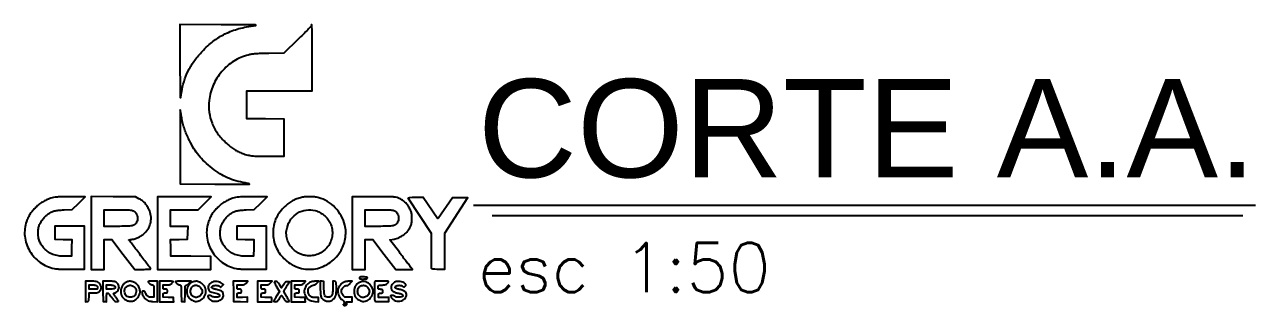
# Model space of a CAD drawing. Header units: millimetres. Extents: x 3314 to 3538, y 1235 to 1314.
# Drawn here: x 3386.866 to 3390.62, y 1290.768 to 1291.625 of the extents above; entities that cross this region are included whole.
import ezdxf

# ---------------------------------------------------------------- set-up
doc = ezdxf.new("R2010")
doc.units = ezdxf.units.MM
doc.styles.add('ROMANS', font='romans.shx')

msp = doc.modelspace()

# ---------------------------------------------------------------- linework, layer by layer
for p, q in [((3390.6202, 1291.0729), (3388.2352, 1291.0729)), ((3390.5816, 1291.0418), (3388.2921, 1291.0418))]:
    msp.add_line(p, q)
for points in [[(3387.3394, 1291.5089, 0.000996), (3387.3396, 1291.4588, 0.00307), (3387.34, 1291.4249, 0.003016), (3387.3406, 1291.4023, 0.900416), (3387.3414, 1291.4023, 0.000055), (3387.3422, 1291.4069, 0.000022), (3387.3434, 1291.4134, 0.000021), (3387.3447, 1291.4204, 0.000027), (3387.3458, 1291.4269, -0.039105), (3387.3545, 1291.4597, -0.040608), (3387.368, 1291.4904, -0.039164), (3387.3869, 1291.5195, -0.031851), (3387.4112, 1291.5474, -0.013149), (3387.4287, 1291.5641, -0.023401), (3387.444, 1291.5767, -0.0258), (3387.4593, 1291.587, -0.021018), (3387.4766, 1291.5964, -0.022543), (3387.4978, 1291.6057, -0.024544), (3387.5192, 1291.6127, -0.0225), (3387.5426, 1291.618, -0.014293), (3387.5704, 1291.6221, 0.768357), (3387.5705, 1291.6233, 0.094143), (3387.5662, 1291.6242, 0.005391), (3387.5385, 1291.6246, 0.000425), (3387.4648, 1291.6248), (3387.3392, 1291.625)], [(3387.7402, 1291.6224, -0.286904), (3387.7399, 1291.6206, -0.002477), (3387.7294, 1291.6094, -0.007031), (3387.7162, 1291.596, -0.003383), (3387.699, 1291.5791), (3387.6567, 1291.5383), (3387.6103, 1291.5373, 0.002922), (3387.585, 1291.5365, 0.011655), (3387.5695, 1291.5357, 0.018404), (3387.5582, 1291.5343, 0.02254), (3387.5477, 1291.5322, 0.079854), (3387.5038, 1291.5135, 0.074534), (3387.4668, 1291.4815, 0.074183), (3387.4407, 1291.44, 0.077862), (3387.4284, 1291.3934, 0.057098), (3387.4288, 1291.3576, 0.062889), (3387.4374, 1291.324, 0.061367), (3387.4543, 1291.2929, 0.050453), (3387.4793, 1291.2646, 0.016928), (3387.4913, 1291.2541, 0.024621), (3387.5027, 1291.2458, 0.026143), (3387.5143, 1291.2391, 0.023285), (3387.5269, 1291.2332, 0.030025), (3387.5426, 1291.228, 0.036076), (3387.5579, 1291.225, 0.023905), (3387.5778, 1291.2236, 0.005818), (3387.6107, 1291.2232), (3387.6577, 1291.2231), (3387.6577, 1291.28), (3387.6577, 1291.3368), (3387.6003, 1291.3373), (3387.543, 1291.3378), (3387.543, 1291.3805), (3387.543, 1291.4231), (3387.643, 1291.4231), (3387.7429, 1291.4231), (3387.7429, 1291.524, 0.001316), (3387.7428, 1291.5669, 0.003231), (3387.7425, 1291.5984, 0.000538), (3387.742, 1291.6241, 0.408268), (3387.7411, 1291.625, 0.161136), (3387.7405, 1291.6248, 0.15161), (3387.7401, 1291.6242, 0.110779), (3387.74, 1291.6234, 0.063831)], [(3387.3398, 1291.2525), (3387.3402, 1291.1388), (3387.4462, 1291.1383, 0.000737), (3387.4868, 1291.1382, 0.001245), (3387.5208, 1291.1382, 0.000089), (3387.5512, 1291.1383, 0.666855), (3387.5513, 1291.1387, 0.137435), (3387.5506, 1291.1391, 0.001639), (3387.5451, 1291.1404, 0.004783), (3387.5386, 1291.1419, 0.00309), (3387.5311, 1291.1434, -0.025686), (3387.5027, 1291.1508, -0.037011), (3387.4786, 1291.1603, -0.036472), (3387.4559, 1291.1735, -0.023976), (3387.4317, 1291.1917, -0.020892), (3387.4097, 1291.2116, -0.034391), (3387.393, 1291.2305, -0.034027), (3387.3789, 1291.2515, -0.019935), (3387.3649, 1291.2785, -0.015279), (3387.3576, 1291.2951, -0.017893), (3387.3518, 1291.3114, -0.018306), (3387.3473, 1291.3277, -0.017576), (3387.3439, 1291.3444, 0.001994), (3387.3427, 1291.3515, 0.002843), (3387.3416, 1291.3577, 0.001573), (3387.3406, 1291.363, 0.042281), (3387.3402, 1291.3644, 0.833256), (3387.3399, 1291.3643, 0.000115), (3387.3398, 1291.3323, 0.000996), (3387.3398, 1291.296, 0.000582)], [(3386.9491, 1291.0961, 0.030504), (3386.9353, 1291.0915, 0.035452), (3386.9227, 1291.0855, 0.034995), (3386.9111, 1291.0777, 0.028413), (3386.8997, 1291.0678, 0.021914), (3386.8901, 1291.0575, 0.03362), (3386.8827, 1291.0478, 0.033895), (3386.8768, 1291.0371, 0.02276), (3386.8715, 1291.0243, 0.115391), (3386.8661, 1290.9791, 0.105035), (3386.8809, 1290.9344, 0.10398), (3386.9128, 1290.8993, 0.110855), (3386.9554, 1290.8809, 0.022479), (3386.9647, 1290.8796, 0.013041), (3386.976, 1290.8788, 0.009891), (3386.9903, 1290.8785, 0.00423), (3387.0095, 1290.8786), (3387.0483, 1290.8791), (3387.0483, 1290.9445), (3387.0483, 1291.0099), (3387.0028, 1291.0099), (3386.9573, 1291.0099), (3386.9573, 1290.99), (3386.9573, 1290.9701), (3386.9834, 1290.9696), (3387.0095, 1290.969), (3387.009, 1290.944), (3387.0085, 1290.9189), (3386.9946, 1290.9184, -0.03182), (3386.9733, 1290.9189, -0.053289), (3386.9556, 1290.9223, -0.060429), (3386.9408, 1290.929, -0.057813), (3386.9277, 1290.9391, -0.045407), (3386.9187, 1290.9495, -0.050383), (3386.9121, 1290.9611, -0.051369), (3386.9081, 1290.9735, -0.050729), (3386.9067, 1290.9866, -0.013859), (3386.9068, 1290.9925, -0.011651), (3386.9072, 1290.9987, -0.011815), (3386.9079, 1291.0043, -0.031546), (3386.9087, 1291.0083, -0.058196), (3386.9125, 1291.0176, -0.029061), (3386.9193, 1291.0285, -0.029033), (3386.9273, 1291.0385, -0.053478), (3386.9351, 1291.0455, -0.031863), (3386.9461, 1291.0524, -0.056294), (3386.9559, 1291.0564, -0.045366), (3386.9678, 1291.0586, -0.014191), (3386.986, 1291.0597), (3387.0109, 1291.0606), (3387.0305, 1291.0802), (3387.0501, 1291.0999), (3387.0065, 1291.0998, 0.002922), (3386.9826, 1291.0996, 0.012698), (3386.9685, 1291.0991, 0.020918), (3386.9583, 1291.098, 0.02693)], [(3387.0682, 1290.9891), (3387.0682, 1290.8782), (3387.0881, 1290.8782), (3387.108, 1290.8782), (3387.108, 1290.9237), (3387.108, 1290.9692), (3387.1198, 1290.969), (3387.1317, 1290.9689), (3387.1666, 1290.9235), (3387.2015, 1290.8782), (3387.2258, 1290.8782, 0.005477), (3387.2351, 1290.8783, 0.009131), (3387.243, 1290.8786, 0.003315), (3387.2496, 1290.879, 0.399422), (3387.2501, 1290.8796, 0.15578), (3387.2498, 1290.8806, 0.000374), (3387.2403, 1290.8933, 0.002346), (3387.2296, 1290.9075, 0.001452), (3387.2169, 1290.9241, -0.000787), (3387.2042, 1290.9407, -0.001291), (3387.1935, 1290.9547, -0.00011), (3387.184, 1290.9674, -0.16318), (3387.1838, 1290.9679, -0.351073), (3387.1841, 1290.9683, -0.005115), (3387.1867, 1290.9688, -0.011367), (3387.1899, 1290.9694, -0.006939), (3387.1937, 1290.9699, 0.046025), (3387.2039, 1290.9722, 0.040342), (3387.2139, 1290.9763, 0.039093), (3387.2234, 1290.9822, 0.037288), (3387.2321, 1290.9895, 0.071662), (3387.244, 1291.0052, 0.081718), (3387.2504, 1291.0229, 0.082137), (3387.2507, 1291.0417, 0.073352), (3387.2451, 1291.0604, 0.032249), (3387.2389, 1291.0716, 0.043776), (3387.2319, 1291.0807, 0.046767), (3387.2238, 1291.088, 0.046034), (3387.2144, 1291.0937), (3387.2037, 1291.099), (3387.1359, 1291.0996), (3387.0682, 1291.1001)], [(3387.5045, 1291.0961, 0.030504), (3387.4906, 1291.0915, 0.035452), (3387.4781, 1291.0855, 0.034995), (3387.4664, 1291.0777, 0.028413), (3387.4551, 1291.0678, 0.021914), (3387.4454, 1291.0575, 0.03362), (3387.4381, 1291.0478, 0.033895), (3387.4322, 1291.0371, 0.02276), (3387.4269, 1291.0243, 0.115391), (3387.4215, 1290.9791, 0.105035), (3387.4363, 1290.9344, 0.10398), (3387.4682, 1290.8993, 0.110855), (3387.5108, 1290.8809, 0.022479), (3387.5201, 1290.8796, 0.013041), (3387.5313, 1290.8788, 0.009891), (3387.5457, 1290.8785, 0.00423), (3387.5648, 1290.8786), (3387.6036, 1290.8791), (3387.6036, 1290.9445), (3387.6036, 1291.0099), (3387.5581, 1291.0099), (3387.5127, 1291.0099), (3387.5127, 1290.99), (3387.5127, 1290.9701), (3387.5388, 1290.9696), (3387.5649, 1290.969), (3387.5644, 1290.944), (3387.5638, 1290.9189), (3387.55, 1290.9184, -0.03182), (3387.5286, 1290.9189, -0.053289), (3387.511, 1290.9223, -0.060429), (3387.4961, 1290.929, -0.057813), (3387.483, 1290.9391, -0.045407), (3387.4741, 1290.9495, -0.050383), (3387.4675, 1290.9611, -0.051369), (3387.4635, 1290.9735, -0.050729), (3387.462, 1290.9866, -0.013859), (3387.4622, 1290.9925, -0.011651), (3387.4626, 1290.9987, -0.011815), (3387.4633, 1291.0043, -0.031546), (3387.4641, 1291.0083, -0.058196), (3387.4679, 1291.0176, -0.029061), (3387.4746, 1291.0285, -0.029033), (3387.4827, 1291.0385, -0.053478), (3387.4905, 1291.0455, -0.031863), (3387.5014, 1291.0524, -0.056294), (3387.5113, 1291.0564, -0.045366), (3387.5232, 1291.0586, -0.014191), (3387.5413, 1291.0597), (3387.5662, 1291.0606), (3387.5858, 1291.0802), (3387.6055, 1291.0999), (3387.5619, 1291.0998, 0.002922), (3387.538, 1291.0996, 0.012698), (3387.5238, 1291.0991, 0.020918), (3387.5137, 1291.098, 0.02693)], [(3387.7069, 1291.0969, 0.031998), (3387.693, 1291.0923, 0.038158), (3387.6805, 1291.0861, 0.036436), (3387.6688, 1291.0778, 0.025304), (3387.6567, 1291.0669, 0.038683), (3387.6414, 1291.0491, 0.056896), (3387.6313, 1291.0312, 0.058063), (3387.6255, 1291.0118, 0.042426), (3387.6236, 1290.9893, 0.048736), (3387.6256, 1290.9677, 0.052182), (3387.6318, 1290.9474, 0.051262), (3387.6422, 1290.9286, 0.044221), (3387.6567, 1290.9112, 0.110652), (3387.6983, 1290.8847, 0.116399), (3387.7465, 1290.8791, 0.11498), (3387.7925, 1290.8957, 0.106016), (3387.8281, 1290.9313, 0.053002), (3387.8376, 1290.95, 0.046295), (3387.8435, 1290.9713, 0.046957), (3387.8453, 1290.9929, 0.059069), (3387.8427, 1291.0127, 0.065341), (3387.8313, 1291.0414, 0.063283), (3387.8129, 1291.0664, 0.064754), (3387.7892, 1291.0856, 0.074955), (3387.7626, 1291.0969, 0.041522), (3387.7502, 1291.099, 0.021576), (3387.7346, 1291.0997, 0.021575), (3387.7191, 1291.099, 0.042955)], [(3387.8643, 1290.9891), (3387.8643, 1290.8782), (3387.8842, 1290.8782), (3387.9041, 1290.8782), (3387.9041, 1290.9237), (3387.9041, 1290.9692), (3387.9159, 1290.9691), (3387.9278, 1290.9691), (3387.9628, 1290.9236), (3387.9979, 1290.8782), (3388.0232, 1290.8782), (3388.0486, 1290.8782), (3388.0432, 1290.8853, 0.001095), (3388.0397, 1290.8898, 0.000095), (3388.0308, 1290.9014, 0.000125), (3388.0202, 1290.9152, 0.000097), (3388.0087, 1290.9303), (3387.9797, 1290.9681), (3387.9924, 1290.9705, 0.057914), (3388.008, 1290.9753, 0.05884), (3388.0221, 1290.9835, 0.058713), (3388.0338, 1290.9949, 0.05721), (3388.0428, 1291.0087, 0.031424), (3388.0449, 1291.0139, 0.039917), (3388.0462, 1291.019, 0.031413), (3388.0469, 1291.025, 0.011477), (3388.0471, 1291.0336, 0.011896), (3388.0469, 1291.0431, 0.041164), (3388.0461, 1291.0492, 0.045232), (3388.0444, 1291.0548, 0.016601), (3388.041, 1291.0623, 0.043131), (3388.0343, 1291.0734, 0.044902), (3388.0259, 1291.083, 0.046513), (3388.0162, 1291.0906, 0.054424), (3388.0058, 1291.0959, 0.045956), (3387.9972, 1291.0982, 0.030256), (3387.9871, 1291.0994, 0.012164), (3387.9703, 1291.0998, 0.001172), (3387.9296, 1291.0999), (3387.8643, 1291.0999)], [(3387.1971, 1291.0568, -0.144793), (3387.2064, 1291.0481, -0.125766), (3387.2101, 1291.0352, -0.127361), (3387.2072, 1291.0222, -0.150298), (3387.1985, 1291.0133, -0.077267), (3387.1934, 1291.0115, -0.027148), (3387.1858, 1291.0104, -0.014319), (3387.1735, 1291.0097, -0.002451), (3387.1501, 1291.0093), (3387.108, 1291.0086), (3387.108, 1291.0344), (3387.108, 1291.0601), (3387.1492, 1291.0601, -0.002468), (3387.1723, 1291.06, -0.014814), (3387.1843, 1291.0595, -0.028777), (3387.1918, 1291.0586, -0.069868)], [(3387.752, 1291.0574, -0.05984), (3387.766, 1291.0518, -0.048296), (3387.7795, 1291.0427, -0.048925), (3387.7907, 1291.0314, -0.066725), (3387.7982, 1291.0191, -0.131908), (3387.804, 1290.9822, -0.134423), (3387.7904, 1290.9476, -0.134761), (3387.7611, 1290.9249, -0.132842), (3387.7241, 1290.9201, -0.037492), (3387.7131, 1290.9225, -0.045391), (3387.7032, 1290.9264, -0.044115), (3387.694, 1290.9321, -0.032465), (3387.6849, 1290.94, -0.060767), (3387.6734, 1290.9542, -0.068493), (3387.6663, 1290.9702, -0.069197), (3387.6638, 1290.9875, -0.063965), (3387.666, 1291.0052, -0.092766), (3387.6781, 1291.0311, -0.101348), (3387.6985, 1291.05, -0.103065), (3387.7243, 1291.0592, -0.099157)], [(3387.9945, 1291.0564, -0.131696), (3388.0033, 1291.0471, -0.125171), (3388.0066, 1291.0344, -0.128216), (3388.0034, 1291.022, -0.14165), (3387.9945, 1291.0133, -0.077267), (3387.9895, 1291.0115, -0.027148), (3387.9819, 1291.0104, -0.014319), (3387.9696, 1291.0097, -0.002451), (3387.9462, 1291.0093), (3387.9041, 1291.0086), (3387.9041, 1291.0344), (3387.9041, 1291.0601), (3387.9462, 1291.0601, -0.002044), (3387.9714, 1291.06, -0.017089), (3387.9827, 1291.0595, -0.039303), (3387.9895, 1291.0585, -0.078592)], [(3387.887, 1290.852, 0.165127), (3387.8876, 1290.8503, 0.162015), (3387.8891, 1290.8493, 0.061454), (3387.8922, 1290.8488, 0.008549), (3387.8988, 1290.8487, 0.010861), (3387.9048, 1290.8489, 0.047938), (3387.9083, 1290.8494, 0.096456), (3387.9103, 1290.8503, 0.190522), (3387.9112, 1290.8518, 0.229557), (3387.9108, 1290.8533, 0.1477), (3387.9093, 1290.8542, 0.053172), (3387.906, 1290.8548, 0.008421), (3387.8994, 1290.8551, 0.007584), (3387.8924, 1290.8552, 0.059631), (3387.8892, 1290.8548, 0.166681), (3387.8876, 1290.8538, 0.168857)], [(3387.0511, 1290.8108), (3387.0511, 1290.7794), (3387.0563, 1290.78, 0.067661), (3387.0594, 1290.7807, 0.197264), (3387.0609, 1290.7822, 0.084189), (3387.0616, 1290.7852, 0.006802), (3387.0621, 1290.7934), (3387.0627, 1290.8061), (3387.075, 1290.8061, 0.02398), (3387.0847, 1290.8066, 0.086225), (3387.0906, 1290.8082, 0.117976), (3387.0946, 1290.8115, 0.066431), (3387.0978, 1290.8169, 0.024756), (3387.0992, 1290.8208, 0.086079), (3387.0996, 1290.8235, 0.081568), (3387.099, 1290.8263, 0.020827), (3387.0972, 1290.8304, 0.073951), (3387.0931, 1290.8363, 0.111046), (3387.088, 1290.8398, 0.074726), (3387.0803, 1290.8416, 0.019398), (3387.0677, 1290.8421), (3387.0511, 1290.8422)], [(3387.0862, 1290.8277, -0.056778), (3387.0873, 1290.8263, -0.056043), (3387.088, 1290.8247, -0.061197), (3387.0884, 1290.8231, -0.114628), (3387.0882, 1290.8219, 0.008792), (3387.0878, 1290.8207, 0.010413), (3387.0874, 1290.8197, 0.009353), (3387.0872, 1290.8188, 0.063128), (3387.0871, 1290.8183, -0.390915), (3387.0868, 1290.818, -0.003986), (3387.0835, 1290.8178, -0.010032), (3387.0795, 1290.8176, -0.006032), (3387.0748, 1290.8175), (3387.0625, 1290.8175), (3387.0625, 1290.8242), (3387.0625, 1290.8308), (3387.0728, 1290.8308, -0.019229), (3387.0775, 1290.8306, -0.037501), (3387.0813, 1290.83, -0.048168), (3387.0842, 1290.8291, -0.091766)], [(3387.1046, 1290.8114), (3387.1051, 1290.7806), (3387.1103, 1290.78), (3387.1156, 1290.7794), (3387.1156, 1290.7928, -0.020953), (3387.116, 1290.8036, -0.387488), (3387.1183, 1290.8058, -0.228253), (3387.1221, 1290.804, -0.010884), (3387.1307, 1290.7929, 0.009327), (3387.1362, 1290.7857, 0.04567), (3387.1398, 1290.7821, 0.083578), (3387.1428, 1290.7802, 0.095153), (3387.1461, 1290.7796, 0.034118), (3387.1482, 1290.7798, 0.052101), (3387.15, 1290.7802, 0.067763), (3387.1512, 1290.7808, 0.24353), (3387.1516, 1290.7816, 0.132702), (3387.1512, 1290.7828, 0.008764), (3387.1493, 1290.7859, 0.012193), (3387.1469, 1290.7896, 0.008787), (3387.144, 1290.7936, -0.005368), (3387.1384, 1290.8012, -0.080022), (3387.1369, 1290.8042, -0.375308), (3387.1375, 1290.8056, -0.11056), (3387.14, 1290.8061, 0.172163), (3387.144, 1290.8075, 0.050282), (3387.1486, 1290.8121, 0.050472), (3387.1523, 1290.8177, 0.122141), (3387.1535, 1290.8225, 0.074682), (3387.1527, 1290.8277, 0.059925), (3387.1504, 1290.8328, 0.061422), (3387.147, 1290.8372, 0.09032), (3387.1431, 1290.8399, 0.068421), (3387.1402, 1290.8408, 0.01291), (3387.1346, 1290.8415, 0.01358), (3387.128, 1290.842, 0.012079), (3387.1211, 1290.8422), (3387.1041, 1290.8422)], [(3387.1391, 1290.8283, -0.071998), (3387.1403, 1290.8271, -0.059374), (3387.1413, 1290.8255, -0.061138), (3387.1418, 1290.8237, -0.090002), (3387.1418, 1290.8221, -0.143154), (3387.1408, 1290.8202, -0.128079), (3387.1389, 1290.819, -0.056181), (3387.1354, 1290.8183, -0.008898), (3387.1283, 1290.8179), (3387.1156, 1290.8173), (3387.1156, 1290.8241), (3387.1156, 1290.8308), (3387.1256, 1290.8308, -0.022359), (3387.1297, 1290.8306, -0.023416), (3387.1337, 1290.8301, -0.023899), (3387.1371, 1290.8293, -0.088411)], [(3387.1781, 1290.84, 0.078113), (3387.1703, 1290.8354, 0.078102), (3387.1642, 1290.8286, 0.075584), (3387.1604, 1290.82, 0.0666), (3387.1592, 1290.8103, 0.064591), (3387.1602, 1290.802, 0.078668), (3387.1634, 1290.7948, 0.076085), (3387.1687, 1290.7887, 0.055784), (3387.1762, 1290.7838, 0.099989), (3387.187, 1290.7808, 0.106894), (3387.1977, 1290.7823, 0.103435), (3387.2072, 1290.7882, 0.088183), (3387.2141, 1290.7977, 0.045676), (3387.2169, 1290.8049, 0.073526), (3387.2177, 1290.8114, 0.072681), (3387.2166, 1290.8179, 0.043598), (3387.2135, 1290.8252, 0.085975), (3387.207, 1290.8337, 0.086316), (3387.1979, 1290.8395, 0.08999), (3387.1878, 1290.8417, 0.104715)], [(3387.2015, 1290.8228, -0.027472), (3387.2044, 1290.8194, -0.080955), (3387.2058, 1290.8167, -0.083466), (3387.2063, 1290.8137, -0.030443), (3387.206, 1290.8095, -0.067298), (3387.204, 1290.8024, -0.102746), (3387.2004, 1290.7971, -0.108491), (3387.1951, 1290.794, -0.081897), (3387.1885, 1290.7929, -0.083877), (3387.1812, 1290.7941, -0.109623), (3387.1754, 1290.7977, -0.111476), (3387.1718, 1290.8032, -0.089048), (3387.1705, 1290.8103, -0.042866), (3387.1711, 1290.8168, -0.087276), (3387.1728, 1290.8216, -0.097648), (3387.1759, 1290.8252, -0.06459), (3387.1806, 1290.828, -0.066897), (3387.1863, 1290.8296, -0.095654), (3387.1916, 1290.8293, -0.090009), (3387.1966, 1290.827, -0.053168)], [(3387.2426, 1290.8406, 0.194517), (3387.2436, 1290.838, 0.038241), (3387.2475, 1290.8345, 0.040108), (3387.252, 1290.8317, 0.122885), (3387.2555, 1290.8308, -0.156321), (3387.2578, 1290.83, -0.18594), (3387.259, 1290.8281, -0.050291), (3387.2595, 1290.8239, -0.003544), (3387.2596, 1290.8118), (3387.2596, 1290.7929), (3387.2525, 1290.7929, -0.061285), (3387.2463, 1290.7936, -0.092582), (3387.2413, 1290.7959, -0.094244), (3387.2376, 1290.7997, -0.065606), (3387.235, 1290.8052, 0.029447), (3387.2337, 1290.8085, 0.090276), (3387.2323, 1290.8104, 0.119721), (3387.2305, 1290.8115, 0.074519), (3387.2282, 1290.8118, 0.050581), (3387.2258, 1290.8116, 0.167677), (3387.2245, 1290.8108, 0.143334), (3387.2238, 1290.8093, 0.033678), (3387.2236, 1290.8064, 0.059595), (3387.2239, 1290.8039, 0.028059), (3387.2248, 1290.8008, 0.027325), (3387.2262, 1290.7975, 0.034515), (3387.2279, 1290.7948, 0.042673), (3387.2333, 1290.788, 0.082806), (3387.2389, 1290.7839, 0.072601), (3387.246, 1290.7815, 0.026699), (3387.2564, 1290.7802), (3387.271, 1290.7791), (3387.271, 1290.8106), (3387.271, 1290.8422), (3387.2568, 1290.8422, 0.010331), (3387.2513, 1290.842, 0.017084), (3387.2467, 1290.8417, 0.011138), (3387.2431, 1290.8412, 0.369738)], [(3387.2767, 1290.8109), (3387.2767, 1290.7796), (3387.2986, 1290.7796), (3387.3205, 1290.7796), (3387.3199, 1290.7858), (3387.3193, 1290.7919), (3387.3037, 1290.7925), (3387.288, 1290.793), (3387.288, 1290.7996, -0.022502), (3387.2882, 1290.8036, -0.177122), (3387.289, 1290.8052, -0.17484), (3387.2907, 1290.806, -0.02181), (3387.2947, 1290.8061, 0.021354), (3387.2986, 1290.8063, 0.157079), (3387.3003, 1290.807, 0.185552), (3387.3011, 1290.8085, 0.032088), (3387.3013, 1290.8118, 0.032088), (3387.3011, 1290.8151, 0.185552), (3387.3003, 1290.8166, 0.157079), (3387.2986, 1290.8174, 0.021354), (3387.2947, 1290.8175, -0.021868), (3387.2906, 1290.8177, -0.176278), (3387.289, 1290.8185, -0.176278), (3387.2882, 1290.8201, -0.021868), (3387.288, 1290.8242), (3387.288, 1290.8308), (3387.2991, 1290.8308, 0.015553), (3387.305, 1290.831, 0.054907), (3387.3088, 1290.8316, 0.077582), (3387.3116, 1290.8329, 0.05638), (3387.3142, 1290.8352, 0.013682), (3387.3158, 1290.8369, 0.018079), (3387.3172, 1290.8387, 0.015619), (3387.3182, 1290.8401, 0.142117), (3387.3184, 1290.8409, 0.391772), (3387.3179, 1290.8414, 0.003745), (3387.3122, 1290.8418, 0.009718), (3387.3055, 1290.8421, 0.005842), (3387.2975, 1290.8422), (3387.2767, 1290.8422)], [(3387.326, 1290.8406, 0.194379), (3387.327, 1290.838, 0.037859), (3387.3309, 1290.8345, 0.039744), (3387.3354, 1290.8317, 0.123777), (3387.3388, 1290.8308, -0.201051), (3387.3411, 1290.8298, -0.149956), (3387.3424, 1290.8273, -0.037673), (3387.343, 1290.8218, -0.002528), (3387.3434, 1290.8057), (3387.344, 1290.7806), (3387.3491, 1290.78), (3387.3543, 1290.7794), (3387.3548, 1290.8046, -0.002737), (3387.3552, 1290.8204, -0.035504), (3387.3558, 1290.8263, -0.124134), (3387.3571, 1290.8291, -0.192609), (3387.3593, 1290.8304, 0.081751), (3387.3612, 1290.831, 0.028536), (3387.3637, 1290.8325, 0.027445), (3387.3663, 1290.8344, 0.028729), (3387.3687, 1290.8366), (3387.374, 1290.8422), (3387.35, 1290.8422, 0.006101), (3387.3408, 1290.842, 0.010146), (3387.333, 1290.8417, 0.004076), (3387.3265, 1290.8412, 0.390599)], [(3387.3802, 1290.8402, 0.156563), (3387.3671, 1290.8312, 0.131572), (3387.3605, 1290.8156, 0.12995), (3387.3626, 1290.7986, 0.151274), (3387.3728, 1290.786, 0.050003), (3387.38, 1290.7822, 0.074247), (3387.3869, 1290.7805, 0.07715), (3387.3937, 1290.781, 0.058893), (3387.4009, 1290.7834, 0.137915), (3387.4134, 1290.7945, 0.139779), (3387.4183, 1290.8105, 0.140649), (3387.4139, 1290.8266, 0.140176), (3387.4018, 1290.8379, 0.026517), (3387.3957, 1290.8406, 0.064723), (3387.3909, 1290.8417, 0.067881), (3387.3862, 1290.8416, 0.031578)], [(3387.4022, 1290.8231, -0.080885), (3387.4063, 1290.817, -0.109362), (3387.4076, 1290.8106, -0.110296), (3387.4061, 1290.8043, -0.083369), (3387.4019, 1290.7984, -0.139897), (3387.3925, 1290.7932, -0.156545), (3387.3822, 1290.794, -0.157193), (3387.3744, 1290.8007, -0.141189), (3387.3715, 1290.811, -0.131302), (3387.3745, 1290.8219, -0.16847), (3387.3824, 1290.8287, -0.169549), (3387.3927, 1290.8291, -0.133039)], [(3387.4386, 1290.8396, 0.063087), (3387.4327, 1290.8359, 0.071275), (3387.4281, 1290.8311, 0.080288), (3387.4256, 1290.8257, 0.122051), (3387.4253, 1290.8206, 0.065212), (3387.4274, 1290.8145, 0.143531), (3387.4306, 1290.811, 0.068195), (3387.4369, 1290.8083, 0.007001), (3387.4525, 1290.8042, -0.022231), (3387.4563, 1290.8031, -0.067188), (3387.4587, 1290.8019, -0.108009), (3387.46, 1290.8004, -0.136041), (3387.4605, 1290.7987, -0.077909), (3387.4603, 1290.7973, -0.065133), (3387.4596, 1290.7959, -0.066736), (3387.4587, 1290.7947, -0.091924), (3387.4575, 1290.794, -0.07488), (3387.4526, 1290.7929, -0.037551), (3387.4463, 1290.793, -0.036255), (3387.4403, 1290.7939, -0.14035), (3387.4371, 1290.7957, 0.115627), (3387.4338, 1290.7977, 0.076306), (3387.4295, 1290.7985, 0.095811), (3387.4258, 1290.7979, 0.311808), (3387.4245, 1290.796, 0.09446), (3387.4248, 1290.7947, 0.025019), (3387.4257, 1290.7927, 0.024462), (3387.4269, 1290.7905, 0.022983), (3387.4284, 1290.7884, 0.170904), (3387.4393, 1290.7815, 0.109116), (3387.4544, 1290.7814, 0.12013), (3387.4671, 1290.7875, 0.22494), (3387.4719, 1290.7976, 0.016296), (3387.4718, 1290.8003, 0.014827), (3387.4716, 1290.803, 0.015029), (3387.4712, 1290.8054, 0.045485), (3387.4707, 1290.807, 0.136199), (3387.4685, 1290.81, 0.054513), (3387.464, 1290.8128, 0.044801), (3387.458, 1290.815, 0.029296), (3387.4506, 1290.8166, -0.019703), (3387.447, 1290.8173, -0.01911), (3387.4434, 1290.8183, -0.019425), (3387.4402, 1290.8194, -0.064248), (3387.4383, 1290.8204, -0.025357), (3387.4364, 1290.822, -0.199272), (3387.4359, 1290.8231, -0.185934), (3387.4363, 1290.8242, -0.021671), (3387.4381, 1290.8262, -0.13522), (3387.4424, 1290.8287, -0.060297), (3387.4489, 1290.8295, -0.060107), (3387.4555, 1290.8288, -0.128169), (3387.46, 1290.8265, 0.030262), (3387.4623, 1290.8247, 0.195134), (3387.4638, 1290.8243, 0.150204), (3387.4652, 1290.825, 0.01599), (3387.4679, 1290.8277), (3387.4722, 1290.8322), (3387.4665, 1290.8363, 0.073434), (3387.4603, 1290.8394, 0.052048), (3387.4526, 1290.8412, 0.0527), (3387.4449, 1290.8413, 0.083253)], [(3387.5027, 1290.8114), (3387.5032, 1290.7806), (3387.5245, 1290.78), (3387.5458, 1290.7795), (3387.5458, 1290.7863), (3387.5458, 1290.7932), (3387.5297, 1290.7925), (3387.5136, 1290.7919), (3387.5136, 1290.799, -0.018498), (3387.5138, 1290.8034, -0.170796), (3387.5145, 1290.8052, -0.184643), (3387.5162, 1290.806, -0.022301), (3387.5202, 1290.8061, 0.021354), (3387.5241, 1290.8063, 0.157079), (3387.5258, 1290.807, 0.185552), (3387.5267, 1290.8085, 0.032088), (3387.5269, 1290.8118, 0.032088), (3387.5267, 1290.8151, 0.185552), (3387.5258, 1290.8166, 0.157079), (3387.5241, 1290.8174, 0.021354), (3387.5202, 1290.8175, -0.021868), (3387.5162, 1290.8177, -0.176278), (3387.5145, 1290.8185, -0.176278), (3387.5138, 1290.8201, -0.021868), (3387.5136, 1290.8242), (3387.5136, 1290.8308), (3387.5246, 1290.8308, 0.01598), (3387.531, 1290.831, 0.067252), (3387.5347, 1290.8317, 0.084533), (3387.5377, 1290.8334, 0.034255), (3387.5411, 1290.8365), (3387.5465, 1290.8422), (3387.5243, 1290.8422), (3387.5021, 1290.8422)], [(3387.5761, 1290.8109), (3387.5761, 1290.7796), (3387.5979, 1290.7796), (3387.6197, 1290.7796), (3387.6197, 1290.7861, 0.021113), (3387.6196, 1290.7899, 0.152605), (3387.6189, 1290.7916, 0.194424), (3387.6175, 1290.7923, 0.037966), (3387.6145, 1290.7924, -0.008957), (3387.6118, 1290.7924, -0.002666), (3387.6076, 1290.7924, -0.002673), (3387.603, 1290.7924, -0.002886), (3387.5984, 1290.7926), (3387.5875, 1290.7929), (3387.5875, 1290.7995, -0.021868), (3387.5877, 1290.8035, -0.176278), (3387.5885, 1290.8052, -0.176278), (3387.5901, 1290.806, -0.021868), (3387.5942, 1290.8061, 0.021354), (3387.5981, 1290.8063, 0.157079), (3387.5998, 1290.807, 0.185552), (3387.6006, 1290.8085, 0.032088), (3387.6008, 1290.8118, 0.032088), (3387.6006, 1290.8151, 0.185552), (3387.5998, 1290.8166, 0.157079), (3387.5981, 1290.8174, 0.021354), (3387.5942, 1290.8175, -0.021868), (3387.5901, 1290.8177, -0.176278), (3387.5885, 1290.8185, -0.176278), (3387.5877, 1290.8201, -0.021868), (3387.5875, 1290.8242), (3387.5875, 1290.8308), (3387.5985, 1290.8308, 0.01598), (3387.6049, 1290.831, 0.067252), (3387.6086, 1290.8317, 0.084533), (3387.6116, 1290.8334, 0.034255), (3387.615, 1290.8365), (3387.6205, 1290.8422), (3387.5983, 1290.8422), (3387.5761, 1290.8422)], [(3387.6278, 1290.8405, 0.343213), (3387.6273, 1290.8394, 0.020061), (3387.6287, 1290.8356, 0.022173), (3387.631, 1290.8307, 0.011129), (3387.6342, 1290.8248), (3387.6426, 1290.8103), (3387.634, 1290.7961, 0.003455), (3387.6307, 1290.7906, 0.005264), (3387.628, 1290.7858, 0.002091), (3387.6256, 1290.7816, 0.126263), (3387.6254, 1290.7808, 0.318592), (3387.6258, 1290.7803, 0.033222), (3387.6271, 1290.78, 0.031568), (3387.6289, 1290.7797, 0.01951), (3387.6311, 1290.7796, 0.06833), (3387.6344, 1290.7801, 0.104091), (3387.6369, 1290.7814, 0.067414), (3387.6393, 1290.784, 0.015547), (3387.6427, 1290.7891, -0.004208), (3387.6449, 1290.7927, -0.006725), (3387.647, 1290.7958, -0.002111), (3387.6487, 1290.7984, -0.246578), (3387.6491, 1290.7986, -0.241925), (3387.6494, 1290.7984, -0.002035), (3387.6513, 1290.7958, -0.006562), (3387.6534, 1290.7927, -0.004109), (3387.6558, 1290.7891, 0.015841), (3387.6592, 1290.7841, 0.062742), (3387.6617, 1290.7814, 0.097021), (3387.6642, 1290.7801, 0.074992), (3387.6673, 1290.7796, 0.024467), (3387.6694, 1290.7797, 0.039152), (3387.6712, 1290.78, 0.046587), (3387.6725, 1290.7805, 0.294401), (3387.6728, 1290.781, 0.118206), (3387.6725, 1290.782, 0.002773), (3387.6703, 1290.7862, 0.00598), (3387.6676, 1290.7911, 0.004003), (3387.6643, 1290.7966), (3387.6559, 1290.8108), (3387.6593, 1290.8165, 0.000286), (3387.6609, 1290.8194, 0.000114), (3387.6632, 1290.8232, 0.000113), (3387.6656, 1290.8274, 0.000142), (3387.6679, 1290.8313), (3387.6732, 1290.8403), (3387.6668, 1290.8403, 0.051622), (3387.663, 1290.8399, 0.116289), (3387.6605, 1290.8387, 0.078435), (3387.6582, 1290.8362, 0.014932), (3387.6548, 1290.8308), (3387.6493, 1290.8214), (3387.6441, 1290.8303, 0.046512), (3387.6401, 1290.8359, 0.074804), (3387.6357, 1290.8397, 0.101287), (3387.6314, 1290.8413, 0.180176)], [(3387.6785, 1290.8109), (3387.6785, 1290.7796), (3387.7004, 1290.7796), (3387.7223, 1290.7796), (3387.7217, 1290.7858), (3387.7211, 1290.7919), (3387.7055, 1290.7925), (3387.6899, 1290.793), (3387.6899, 1290.7996, -0.022502), (3387.6901, 1290.8036, -0.177122), (3387.6908, 1290.8052, -0.17484), (3387.6925, 1290.806, -0.02181), (3387.6965, 1290.8061, 0.021354), (3387.7004, 1290.8063, 0.157079), (3387.7021, 1290.807, 0.185552), (3387.7029, 1290.8085, 0.032088), (3387.7031, 1290.8118, 0.032088), (3387.7029, 1290.8151, 0.185552), (3387.7021, 1290.8166, 0.157079), (3387.7004, 1290.8174, 0.021354), (3387.6965, 1290.8175, -0.021868), (3387.6925, 1290.8177, -0.176278), (3387.6908, 1290.8185, -0.176278), (3387.6901, 1290.8201, -0.021868), (3387.6899, 1290.8242), (3387.6899, 1290.8308), (3387.7009, 1290.8308, 0.01598), (3387.7072, 1290.831, 0.067252), (3387.711, 1290.8317, 0.084533), (3387.7139, 1290.8334, 0.034255), (3387.7174, 1290.8365), (3387.7228, 1290.8422), (3387.7007, 1290.8422), (3387.6785, 1290.8422)], [(3387.7409, 1290.8403, 0.047743), (3387.7348, 1290.8378, 0.057894), (3387.7297, 1290.8343, 0.056946), (3387.7255, 1290.8297, 0.044033), (3387.722, 1290.8239, 0.058683), (3387.7193, 1290.8163, 0.071086), (3387.7188, 1290.8089, 0.069338), (3387.7203, 1290.8014, 0.052342), (3387.724, 1290.7938, 0.0612), (3387.7284, 1290.7883, 0.074984), (3387.7338, 1290.7844, 0.06283), (3387.7409, 1290.7818, 0.029564), (3387.7505, 1290.7803), (3387.7619, 1290.7791), (3387.7619, 1290.7859), (3387.7619, 1290.7927), (3387.7511, 1290.7926, -0.015672), (3387.7447, 1290.7927, -0.073668), (3387.7411, 1290.7934, -0.092178), (3387.7383, 1290.7951, -0.03227), (3387.735, 1290.7984, -0.130227), (3387.7304, 1290.8073, -0.134498), (3387.731, 1290.8172, -0.135111), (3387.7365, 1290.8253, -0.131907), (3387.7454, 1290.8296, 0.055823), (3387.7483, 1290.8305, 0.029899), (3387.7515, 1290.8321, 0.029367), (3387.7546, 1290.8342, 0.040351), (3387.7572, 1290.8365), (3387.7626, 1290.8422), (3387.7542, 1290.842, 0.014217), (3387.7506, 1290.8418, 0.011745), (3387.7468, 1290.8414, 0.011916), (3387.7433, 1290.8409, 0.030855)], [(3387.7676, 1290.8202, 0.018109), (3387.7682, 1290.8033, 0.077886), (3387.7705, 1290.7936, 0.122777), (3387.775, 1290.7873, 0.079713), (3387.7827, 1290.7827, 0.061698), (3387.7898, 1290.7808, 0.087956), (3387.7963, 1290.7811, 0.085994), (3387.8024, 1290.7836, 0.05643), (3387.8084, 1290.7883, 0.081349), (3387.8129, 1290.7945, 0.064757), (3387.8155, 1290.8023, 0.045429), (3387.8167, 1290.8129, 0.01645), (3387.8165, 1290.8279, 0.006383), (3387.816, 1290.8364, 0.081716), (3387.8153, 1290.8395, 0.197724), (3387.8138, 1290.841, 0.069714), (3387.8107, 1290.8418), (3387.8055, 1290.8424), (3387.8055, 1290.8226, -0.006154), (3387.8054, 1290.8115, -0.033185), (3387.8048, 1290.8055, -0.060761), (3387.8036, 1290.8014, -0.066714), (3387.8016, 1290.7979, -0.044616), (3387.7994, 1290.7956, -0.067085), (3387.7971, 1290.794, -0.067835), (3387.7945, 1290.7932, -0.046802), (3387.7914, 1290.7929, -0.101836), (3387.7851, 1290.7942, -0.183926), (3387.7813, 1290.7978, -0.089292), (3387.7794, 1290.8052, -0.013745), (3387.7786, 1290.8204), (3387.778, 1290.8412), (3387.7728, 1290.8418), (3387.7676, 1290.8424)], [(3387.8425, 1290.8401, 0.095522), (3387.8344, 1290.836, 0.067076), (3387.8273, 1290.8286, 0.066781), (3387.8223, 1290.8196, 0.09248), (3387.8207, 1290.8106, 0.083184), (3387.8217, 1290.8042, 0.041336), (3387.825, 1290.7967, 0.041375), (3387.8295, 1290.7899, 0.093927), (3387.8341, 1290.7858, -0.037125), (3387.8362, 1290.7844, -0.041612), (3387.838, 1290.7827, -0.045861), (3387.8392, 1290.781, -0.135605), (3387.8396, 1290.7796, 0.062708), (3387.8398, 1290.7783, 0.039124), (3387.8403, 1290.7768, 0.038782), (3387.841, 1290.7754, 0.055916), (3387.8419, 1290.7743, -0.02847), (3387.8429, 1290.7731, -0.273085), (3387.843, 1290.7725, -0.272121), (3387.8425, 1290.7721, -0.028321), (3387.8409, 1290.772, 0.05689), (3387.8397, 1290.7719, 0.076249), (3387.8387, 1290.7715, 0.095328), (3387.838, 1290.7709, 0.166233), (3387.8377, 1290.7701, 0.348318), (3387.839, 1290.7685, 0.080348), (3387.8426, 1290.7683, 0.06978), (3387.8465, 1290.7692, 0.211865), (3387.8484, 1290.7711, 0.08931), (3387.8487, 1290.7724, 0.056234), (3387.8485, 1290.774, 0.054222), (3387.848, 1290.7755, 0.065458), (3387.8472, 1290.7768, -0.121786), (3387.8465, 1290.7782, -0.368835), (3387.847, 1290.7791, -0.084324), (3387.8491, 1290.7795, -0.007211), (3387.8545, 1290.7796), (3387.8643, 1290.7796), (3387.8643, 1290.7862), (3387.8643, 1290.7929), (3387.8531, 1290.7929, -0.014348), (3387.8464, 1290.7931, -0.072604), (3387.8428, 1290.7938, -0.096068), (3387.8401, 1290.7954, -0.035239), (3387.8369, 1290.7987, -0.076737), (3387.8332, 1290.8049, -0.105099), (3387.832, 1290.8114, -0.107421), (3387.8335, 1290.8176, -0.083105), (3387.8376, 1290.8233, -0.033938), (3387.841, 1290.8264, -0.060855), (3387.8443, 1290.8283, -0.069488), (3387.8476, 1290.8292, -0.060886), (3387.8512, 1290.8292, 0.199351), (3387.8519, 1290.8294, 0.008897), (3387.8538, 1290.831, 0.01381), (3387.8561, 1290.8331, 0.009321), (3387.8587, 1290.8356), (3387.865, 1290.8422), (3387.8566, 1290.842, 0.015606), (3387.8529, 1290.8418, 0.011827), (3387.8489, 1290.8414, 0.01199), (3387.8452, 1290.8408, 0.027105)], [(3387.8871, 1290.838, 0.045133), (3387.8792, 1290.8329, 0.09329), (3387.8743, 1290.8274, 0.092021), (3387.8717, 1290.8205, 0.043031), (3387.8709, 1290.8109, 0.043058), (3387.8717, 1290.8013, 0.092105), (3387.8743, 1290.7943, 0.093528), (3387.8792, 1290.7889, 0.045421), (3387.8871, 1290.7838, 0.056461), (3387.8941, 1290.7811, 0.078565), (3387.9008, 1290.7805, 0.075193), (3387.9076, 1290.782, 0.047118), (3387.9148, 1290.7855, 0.085747), (3387.9197, 1290.7899, 0.044246), (3387.9243, 1290.7967, 0.044152), (3387.9276, 1290.8043, 0.081232), (3387.9287, 1290.8109, 0.08148), (3387.9276, 1290.8176, 0.045784), (3387.9242, 1290.8252, 0.04579), (3387.9196, 1290.832, 0.081676), (3387.9144, 1290.8365, 0.047125), (3387.9073, 1290.84, 0.077779), (3387.9007, 1290.8414, 0.080266), (3387.8942, 1290.8408, 0.053445)], [(3387.9126, 1290.8228, -0.079155), (3387.9162, 1290.8169, -0.101353), (3387.9173, 1290.8106, -0.101836), (3387.9159, 1290.8044, -0.0806), (3387.9121, 1290.7987, -0.139514), (3387.9027, 1290.793, -0.161239), (3387.8923, 1290.7935, -0.162226), (3387.8843, 1290.8002, -0.141339), (3387.8814, 1290.8107, -0.062858), (3387.8822, 1290.8171, -0.086333), (3387.8846, 1290.8223, -0.09276), (3387.8885, 1290.8262, -0.084829), (3387.8936, 1290.8286, -0.052467), (3387.8994, 1290.8295, -0.086837), (3387.9042, 1290.8289, -0.088351), (3387.9085, 1290.8267, -0.056051)], [(3387.9338, 1290.8407, 0.134895), (3387.9329, 1290.8378, 0.001005), (3387.9329, 1290.8127, 0.001878), (3387.933, 1290.7885, 0.064275), (3387.9338, 1290.7829, 0.201591), (3387.9352, 1290.7811, 0.095967), (3387.938, 1290.7801, 0.034426), (3387.9435, 1290.7798, 0.003896), (3387.9559, 1290.78), (3387.977, 1290.7806), (3387.977, 1290.7862), (3387.977, 1290.7919), (3387.9609, 1290.7922), (3387.9448, 1290.7925), (3387.9448, 1290.7989, -0.028071), (3387.945, 1290.8026, -0.175187), (3387.9459, 1290.8044, -0.15212), (3387.9477, 1290.8053, -0.019695), (3387.952, 1290.8058, 0.017248), (3387.9563, 1290.8063, 0.140267), (3387.958, 1290.8071, 0.204087), (3387.9588, 1290.8086, 0.042996), (3387.9587, 1290.8115, 0.052692), (3387.9581, 1290.8142, 0.155161), (3387.9569, 1290.8158, 0.114672), (3387.9549, 1290.8167, 0.022648), (3387.9509, 1290.8172, -0.017292), (3387.9465, 1290.8177, -0.159845), (3387.9448, 1290.8185, -0.195043), (3387.9441, 1290.8201, -0.027871), (3387.9442, 1290.8238, -0.042618), (3387.9449, 1290.8275, -0.202168), (3387.9462, 1290.8291, -0.106058), (3387.9488, 1290.8299, -0.008027), (3387.9562, 1290.8304, 0.017592), (3387.9618, 1290.8309, 0.041087), (3387.966, 1290.8318, 0.053824), (3387.9692, 1290.8331, 0.063408), (3387.9718, 1290.835, 0.017973), (3387.9735, 1290.8367, 0.022803), (3387.9748, 1290.8383, 0.021683), (3387.9758, 1290.8398, 0.142658), (3387.9761, 1290.8406, 0.410329), (3387.9747, 1290.842, 0.002473), (3387.9554, 1290.8421, 0.00284), (3387.9361, 1290.8421, 0.261372)], [(3387.9994, 1290.8408, 0.103104), (3387.9943, 1290.8387, 0.052874), (3387.989, 1290.8342, 0.053355), (3387.985, 1290.8289, 0.136861), (3387.9837, 1290.8242, 0.100017), (3387.9851, 1290.8171, 0.122229), (3387.9892, 1290.8116, 0.094312), (3387.9963, 1290.8078, 0.041275), (3388.0067, 1290.8054, -0.062763), (3388.0164, 1290.8027, -0.309671), (3388.0193, 1290.7982, -0.332207), (3388.0161, 1290.7942, -0.065667), (3388.0064, 1290.7929, -0.023201), (3388.0025, 1290.7931, -0.038066), (3387.9991, 1290.7936, -0.046448), (3387.9966, 1290.7945, -0.112328), (3387.995, 1290.7957, 0.147212), (3387.9922, 1290.7976, 0.052854), (3387.9874, 1290.7985, 0.057671), (3387.9831, 1290.7984, 0.371437), (3387.9818, 1290.7968, 0.128527), (3387.982, 1290.7958, 0.015618), (3387.9832, 1290.7939, 0.017702), (3387.9848, 1290.7916, 0.013734), (3387.9866, 1290.7893, 0.182349), (3388.0014, 1290.781, 0.149582), (3388.0194, 1290.7837, 0.20028), (3388.0295, 1290.795, 0.256021), (3388.0272, 1290.8086, 0.067388), (3388.0248, 1290.811, 0.048763), (3388.0214, 1290.813, 0.037248), (3388.017, 1290.8147, 0.016764), (3388.0109, 1290.8163, -0.01353), (3388.0012, 1290.8188, -0.093861), (3387.9968, 1290.821, -0.286181), (3387.9959, 1290.8235, -0.148206), (3387.9975, 1290.8265, -0.140979), (3388.0017, 1290.8288, -0.058967), (3388.0083, 1290.8295, -0.05857), (3388.0149, 1290.8287, -0.123403), (3388.0194, 1290.8263, 0.028303), (3388.0215, 1290.8246, 0.182011), (3388.0229, 1290.8242, 0.163882), (3388.0241, 1290.8248, 0.021929), (3388.0263, 1290.8269, 0.026989), (3388.028, 1290.8291, 0.129605), (3388.0286, 1290.8306, 0.157028), (3388.0283, 1290.832, 0.04539), (3388.0271, 1290.8339, 0.091722), (3388.0221, 1290.838, 0.066793), (3388.0155, 1290.8406, 0.060055), (3388.0077, 1290.8416, 0.049317)]]:
    msp.add_lwpolyline(points, format="xyb", close=True)
msp.add_lwpolyline([(3387.271, 1290.9891), (3387.271, 1290.8782), (3387.3525, 1290.8782), (3387.434, 1290.8782), (3387.434, 1290.898), (3387.434, 1290.9179), (3387.3729, 1290.9184), (3387.3117, 1290.9189), (3387.3112, 1290.944), (3387.3107, 1290.969), (3387.3368, 1290.9696), (3387.3629, 1290.9701), (3387.3635, 1290.9895), (3387.364, 1291.009), (3387.3374, 1291.009), (3387.3108, 1291.009), (3387.3108, 1291.0345), (3387.3108, 1291.0601), (3387.353, 1291.0601), (3387.3952, 1291.0601), (3387.415, 1291.08), (3387.4349, 1291.0999), (3387.3529, 1291.0999), (3387.271, 1291.0999)], close=True)
msp.add_lwpolyline([(3388.0361, 1291.0957), (3388.0365, 1291.0968), (3388.0398, 1291.0976), (3388.0476, 1291.098), (3388.0815, 1291.098), (3388.1254, 1291.0344), (3388.1263, 1291.0341), (3388.1272, 1291.0348), (3388.1707, 1291.0971), (3388.2164, 1291.0975), (3388.2166, 1291.0963), (3388.1467, 1290.9878), (3388.1467, 1290.8782), (3388.1235, 1290.8782), (3388.1172, 1290.8783), (3388.1113, 1290.8787), (3388.1077, 1290.8794), (3388.1068, 1290.8805), (3388.1068, 1290.9872), (3388.0361, 1291.0957), (3388.0361, 1291.0957)])

# ---------------------------------------------------------------- texts
at = {"insert": (3388.248, 1291.4588), "char_height": 0.15, "attachment_point": 1, "style": 'ROMANS'}
msp.add_mtext('{\\fArial|b0|i0|c0|p34;\\H2x;CORTE A.A.\\P\\Fromans|c0;\\H0.50003x;esc 1:50}', dxfattribs=at)

doc.saveas('drawing.dxf')
